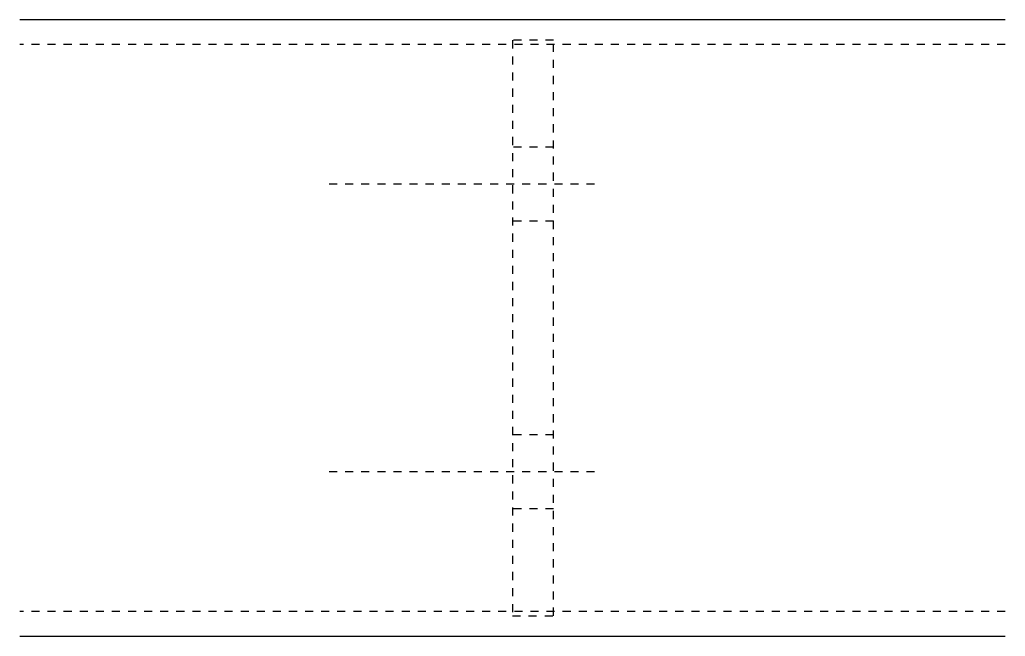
# Model space of a CAD drawing. Header units: millimetres. Extents: x 7 to 42209, y -28 to 1684.
# Drawn here: x 12951.5 to 13191.5, y 11.7 to 161.7 of the extents above; entities that cross this region are included whole.
import ezdxf

# ---------------------------------------------------------------- set-up
doc = ezdxf.new("R2010")
doc.units = ezdxf.units.MM
doc.linetypes.add('DXK_LINE_DOT2', pattern=[3.9198, 1.9599, -1.9599])
doc.layers.add('STÅL', color=7, linetype='Continuous')

msp = doc.modelspace()

# ---------------------------------------------------------------- linework, layer by layer
at = {"layer": 'STÅL', "color": 2, "linetype": 'Continuous'}
for p, q in [((13191.5, 161.7), (12951.5, 161.7)), ((12951.5, 11.7), (13191.5, 11.7))]:
    msp.add_line(p, q, dxfattribs=at)
at = {"layer": 'STÅL', "color": 7, "linetype": 'DXK_LINE_DOT2'}
for p, q in [((13081.5, 156.7), (13071.5, 156.7)), ((13071.5, 156.7), (13071.5, 16.7)), ((13081.5, 16.7), (13081.5, 156.7)), ((13191.5, 155.7), (12951.5, 155.7)), ((13191.5, 17.7), (12951.5, 17.7)), ((13071.5, 16.7), (13081.5, 16.7))]:
    msp.add_line(p, q, dxfattribs=at)
at = {"layer": 'STÅL', "color": 96, "linetype": 'DXK_LINE_DOT2'}
for p, q in [((13081.5, 130.7), (13071.5, 130.7)), ((13091.5, 121.7), (13026.5, 121.7)), ((13081.5, 112.7), (13071.5, 112.7)), ((13081.5, 60.7), (13071.5, 60.7)), ((13091.5, 51.7), (13026.5, 51.7)), ((13081.5, 42.7), (13071.5, 42.7))]:
    msp.add_line(p, q, dxfattribs=at)

doc.saveas('drawing.dxf')
